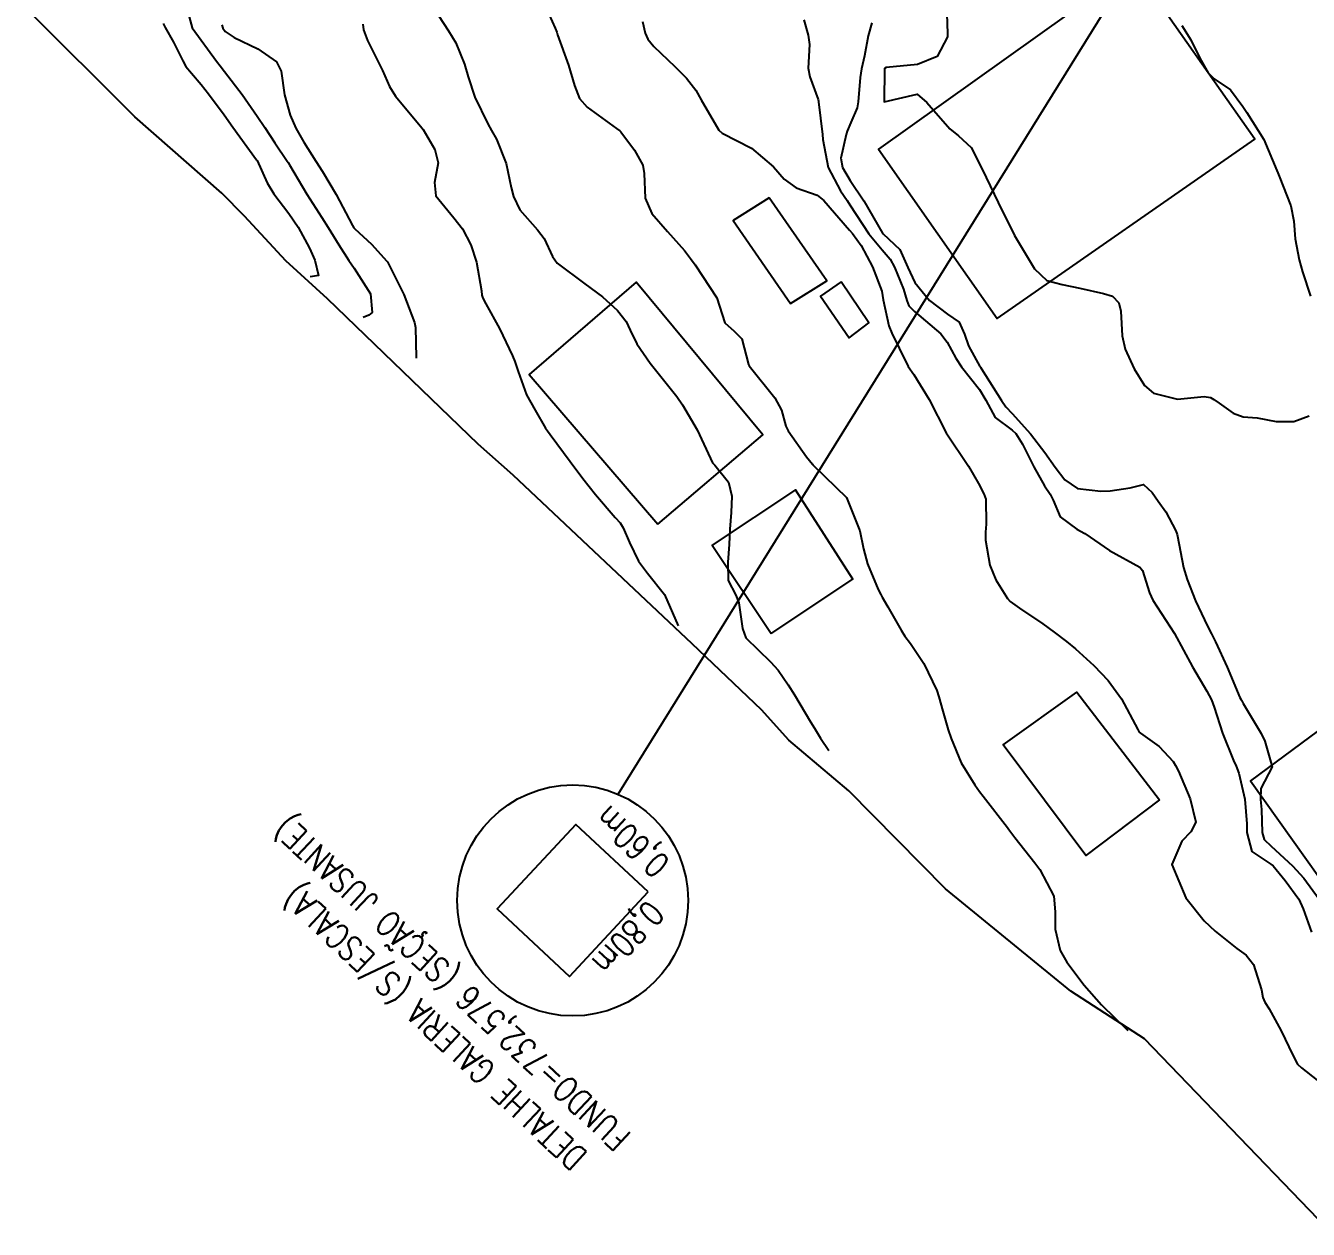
# Model space of a CAD drawing. Header units: metres. Extents: x 298520 to 308411, y 7433745 to 7450750.
# Drawn here: x 298956.6 to 299034.4, y 7449409.1 to 7449482.1 of the extents above; entities that cross this region are included whole.
import ezdxf

# ---------------------------------------------------------------- set-up
doc = ezdxf.new("R2010")
doc.units = ezdxf.units.M
doc.header["$LTSCALE"] = 10
doc.linetypes.add('CONTINUO', pattern=[0])
for name, color, linetype in [('Area', 45, 'Continuous'), ('Curvas de Nivel 1m', 11, 'Continuous'), ('Curvas de Nivel 5m', 15, 'Continuous'), ('Edificações', 30, 'Continuous'), ('TEXTO', 45, 'Continuous')]:
    doc.layers.add(name, color=color, linetype=linetype)
doc.styles.add('ROMANS', font='romans', dxfattribs={"height": 0.2})

msp = doc.modelspace()

# ---------------------------------------------------------------- linework, layer by layer
at = {"layer": 'Area'}
msp.add_polyline3d([(299054.958, 7449388.994, 742.004), (299024.432, 7449420.673, 748.304), (299019.966, 7449423.573, 751.175), (299012.374, 7449429.77, 744.214), (299006.523, 7449435.711, 744.434), (299002.874, 7449438.78, 744.943), (299001.222, 7449440.62, 744.713), (298997.013, 7449444.625, 744.794), (298986.157, 7449454.834, 745.884), (298984.042, 7449456.727, 746.064), (298974.903, 7449465.525, 754.463), (298972.382, 7449467.832, 758.033), (298969.869, 7449470.546, 754.183), (298968.493, 7449471.927, 748.364), (298963.221, 7449476.566, 758.724), (298956.601, 7449483.156, 750.463)], dxfattribs=at)
at = {"layer": 'Curvas de Nivel 1m', "flags": 128}
for points, elevation in [([(298966.272, 7449483.51), (298966.703, 7449481.95), (298968.181, 7449479.935), (298968.389, 7449479.653), (298968.667, 7449479.308), (298969.72, 7449477.919), (298970.633, 7449476.609), (298971.097, 7449475.903), (298971.703, 7449474.983), (298972.462, 7449473.882), (298972.516, 7449473.795), (298972.601, 7449473.649), (298973.658, 7449471.869), (298974.562, 7449470.451), (298974.94, 7449469.856), (298975.595, 7449468.797), (298976.194, 7449467.843), (298976.526, 7449467.389), (298977.509, 7449465.825), (298977.615, 7449464.7), (298977.415, 7449464.541), (298977.063, 7449464.4)], 748), ([(298988.156, 7449483.137), (298988.705, 7449481.938), (298988.803, 7449481.689), (298988.853, 7449481.536), (298989.507, 7449479.682), (298989.879, 7449478.46), (298990.179, 7449477.675), (298990.645, 7449477.135), (298992.429, 7449475.849), (298992.624, 7449475.714), (298992.687, 7449475.649), (298993.509, 7449474.534), (298994.018, 7449473.629), (298994.099, 7449473.129), (298994.172, 7449471.626), (298994.569, 7449470.697), (298995.52, 7449469.61), (298996.541, 7449468.453), (298996.919, 7449467.977), (298997.205, 7449467.59), (298998.503, 7449465.58), (298998.99, 7449464.075), (298999.552, 7449463.564), (299000.02, 7449463.098), (299000.424, 7449461.551), (299000.462, 7449461.465), (299002.036, 7449459.534), (299002.425, 7449458.788), (299002.695, 7449457.805), (299002.829, 7449457.524), (299003.944, 7449455.952), (299004.304, 7449455.501), (299004.34, 7449455.459), (299004.382, 7449455.415), (299006.363, 7449453.48), (299007.176, 7449451.472), (299007.412, 7449450.384), (299007.655, 7449449.467), (299008.297, 7449447.913), (299008.449, 7449447.612), (299008.535, 7449447.456), (299008.88, 7449446.855), (299009.687, 7449445.439), (299009.912, 7449445.088), (299010.255, 7449444.642), (299011.068, 7449443.422), (299011.844, 7449441.796), (299011.978, 7449441.412), (299012.21, 7449440.545), (299012.54, 7449439.407), (299012.711, 7449438.882), (299013.33, 7449437.398), (299014.16, 7449436.065), (299014.443, 7449435.673), (299014.654, 7449435.382), (299016.125, 7449433.487), (299016.222, 7449433.359), (299016.587, 7449432.887), (299017.793, 7449431.343), (299018.097, 7449430.938), (299018.949, 7449429.331), (299019.02, 7449428.374), (299019.021, 7449427.33), (299019.333, 7449426.034), (299019.731, 7449425.323), (299020.78, 7449423.922), (299021.838, 7449422.737), (299023.433, 7449421.18)], 744), ([(298964.942, 7449482.213), (298965.062, 7449481.975), (298965.567, 7449481.09), (298966.132, 7449479.958), (298966.319, 7449479.604), (298966.665, 7449479.2), (298967.235, 7449478.527), (298967.687, 7449477.944), (298968.634, 7449476.674), (298969.167, 7449475.925), (298970.603, 7449473.96), (298970.625, 7449473.931), (298970.635, 7449473.91), (298971.241, 7449472.552), (298971.653, 7449471.894), (298972.565, 7449470.702), (298973.127, 7449469.874), (298973.815, 7449468.592), (298974.144, 7449467.864), (298974.358, 7449466.942), (298973.987, 7449466.885), (298973.853, 7449466.87)], 749), ([(298968.498, 7449482.139), (298968.55, 7449481.932), (298968.7, 7449481.74), (298969.253, 7449481.366), (298970.685, 7449480.686), (298971.82, 7449479.893), (298972.099, 7449479.32), (298972.288, 7449477.885), (298972.635, 7449476.66), (298972.989, 7449475.876), (298973.465, 7449475.021), (298974.197, 7449473.864), (298974.597, 7449473.243), (298975.429, 7449471.852), (298976.414, 7449469.983), (298976.491, 7449469.841), (298976.552, 7449469.768), (298977.569, 7449468.85), (298978.508, 7449467.81), (298978.532, 7449467.777), (298979.54, 7449465.8), (298980.188, 7449464.091), (298980.24, 7449463.792), (298980.284, 7449461.973), (298980.273, 7449461.94)], 747), ([(298977.037, 7449482.166), (298977.087, 7449481.834), (298977.333, 7449481.191), (298978.011, 7449479.82), (298978.229, 7449479.377), (298978.659, 7449478.404), (298979.016, 7449477.806), (298980.625, 7449475.9), (298980.707, 7449475.789), (298981.411, 7449474.578), (298981.619, 7449473.775), (298981.394, 7449472.581), (298981.474, 7449471.781), (298982.563, 7449470.44), (298983.091, 7449469.762), (298983.594, 7449468.805), (298983.942, 7449467.749), (298984.242, 7449466.009), (298984.268, 7449465.744), (298984.32, 7449465.562), (298984.498, 7449465.229), (298985.322, 7449463.732), (298986.123, 7449462.067), (298986.267, 7449461.722), (298986.454, 7449461.13), (298986.972, 7449459.712), (298987.496, 7449458.777), (298988.128, 7449457.694), (298988.238, 7449457.519), (298988.409, 7449457.298), (298989.617, 7449455.678), (298990.377, 7449454.64), (298991.15, 7449453.662), (298992.349, 7449452.272), (298992.647, 7449451.947), (298992.838, 7449451.643), (298993.207, 7449450.76), (298993.756, 7449449.628), (298994.306, 7449448.907), (298995.335, 7449447.61), (298996.173, 7449445.71)], 746), ([(298994.005, 7449482.329), (298994.167, 7449481.628), (298994.321, 7449481.257), (298994.685, 7449480.826), (298995.966, 7449479.607), (298996.666, 7449478.895), (298997.245, 7449478.177), (298997.566, 7449477.586), (298998.626, 7449475.75), (298998.824, 7449475.568), (299000.614, 7449474.666), (299001.948, 7449473.537), (299002.595, 7449472.782), (299003.324, 7449472.252), (299004.586, 7449471.82), (299004.988, 7449471.496), (299006.555, 7449469.7), (299006.734, 7449469.478), (299007.265, 7449468.754), (299007.942, 7449467.466), (299008.511, 7449465.992), (299008.599, 7449465.459), (299008.93, 7449463.896), (299009.127, 7449463.45), (299009.565, 7449462.534), (299010.115, 7449461.435), (299010.456, 7449460.946), (299011.375, 7449459.421), (299012.413, 7449457.41), (299013.771, 7449455.396), (299014.372, 7449454.34), (299014.694, 7449453.713), (299014.811, 7449453.383), (299014.846, 7449451.881), (299014.802, 7449451.383), (299014.809, 7449450.91), (299015.067, 7449449.379), (299015.424, 7449448.493), (299016.13, 7449447.362), (299016.29, 7449447.179), (299016.865, 7449446.774), (299018.27, 7449445.83), (299018.966, 7449445.329), (299019.702, 7449444.763), (299020.253, 7449444.314), (299021.377, 7449443.299), (299022.234, 7449442.403), (299023.055, 7449441.282), (299024.044, 7449439.423), (299024.127, 7449439.271), (299024.192, 7449439.199), (299025.323, 7449438.392), (299026.175, 7449437.478), (299026.321, 7449437.239), (299026.496, 7449436.908), (299027.218, 7449435.229), (299027.549, 7449433.805), (299027.243, 7449433.229), (299026.701, 7449432.65), (299026.103, 7449431.24), (299026.957, 7449429.231), (299028.059, 7449427.84), (299028.727, 7449427.213), (299030.043, 7449426.162), (299030.607, 7449425.759), (299031.054, 7449425.185), (299031.541, 7449423.646), (299031.624, 7449423.176), (299031.728, 7449422.902), (299031.996, 7449422.493), (299032.736, 7449421.162), (299033.435, 7449419.681), (299033.718, 7449419.152), (299033.951, 7449418.925), (299034.919, 7449418.164)], 743), ([(299003.79, 7449482.431), (299004.055, 7449481.51), (299004.12, 7449480.941), (299004.052, 7449479.509), (299004.148, 7449478.988), (299004.654, 7449477.613), (299004.675, 7449477.5), (299004.679, 7449477.473), (299004.914, 7449475.497), (299004.93, 7449475.187), (299005.256, 7449473.493), (299005.999, 7449472.068), (299006.407, 7449471.482), (299006.57, 7449471.23), (299007.72, 7449469.468), (299008.543, 7449468.49), (299009.027, 7449467.942), (299009.281, 7449467.449), (299009.833, 7449466.121), (299010.034, 7449465.437), (299010.158, 7449465.094), (299010.496, 7449464.767), (299012.082, 7449463.414), (299012.478, 7449462.902), (299013.004, 7449461.938), (299013.353, 7449461.397), (299014.443, 7449460.041), (299014.818, 7449459.384), (299015.387, 7449458.34), (299016.415, 7449457.566), (299016.643, 7449457.358), (299017.045, 7449456.711), (299017.73, 7449455.347), (299018.371, 7449454.186), (299018.714, 7449453.682), (299018.9, 7449453.332), (299019.333, 7449452.306), (299020.345, 7449451.563), (299020.829, 7449451.305), (299022.328, 7449450.274), (299024.156, 7449449.272), (299024.311, 7449449.06), (299024.738, 7449447.704), (299024.945, 7449447.26), (299026.263, 7449445.24), (299027.351, 7449443.229), (299028.228, 7449441.759), (299028.499, 7449441.217), (299028.658, 7449440.773), (299029.17, 7449439.21), (299029.834, 7449437.546), (299030.002, 7449437.202), (299030.167, 7449436.773), (299030.522, 7449435.194), (299030.64, 7449433.704), (299030.64, 7449433.192), (299030.949, 7449432.025), (299032.104, 7449431.263), (299032.236, 7449431.169), (299032.979, 7449430.271), (299033.792, 7449429.153), (299034.067, 7449428.56), (299034.56, 7449427.145)], 742), ([(299007.901, 7449482.266), (299007.685, 7449481.465), (299007.461, 7449480.248), (299007.284, 7449479.474), (299007.2, 7449478.942), (299007.086, 7449477.476), (299007.013, 7449477.11), (299006.634, 7449476.22), (299006.412, 7449475.696), (299006.357, 7449475.483), (299006.034, 7449474.06), (299006.123, 7449473.485), (299006.591, 7449472.692), (299007.429, 7449471.471), (299008.553, 7449469.499), (299008.569, 7449469.476), (299008.591, 7449469.459), (299009.615, 7449468.515), (299010.094, 7449467.437), (299010.519, 7449466.522), (299011.411, 7449465.421), (299012.495, 7449464.599), (299013.205, 7449464.114), (299013.523, 7449463.394), (299013.773, 7449462.687), (299014.463, 7449461.435), (299014.496, 7449461.38), (299014.561, 7449461.279), (299015.77, 7449459.37), (299016.041, 7449458.978), (299016.425, 7449458.584), (299017.533, 7449457.349), (299018.396, 7449456.213), (299019.031, 7449455.33), (299019.616, 7449454.562), (299020.37, 7449454.029), (299021.803, 7449453.862), (299022.369, 7449453.9), (299023.573, 7449454.076), (299024.373, 7449454.282), (299024.9, 7449453.794), (299025.275, 7449453.256), (299025.732, 7449452.625), (299026.345, 7449451.468), (299026.422, 7449451.239), (299026.445, 7449451.135), (299026.814, 7449449.235), (299027.018, 7449448.521), (299027.531, 7449447.228), (299028.27, 7449445.681), (299028.504, 7449445.218), (299028.739, 7449444.734), (299029.445, 7449443.208), (299030.225, 7449441.37), (299030.284, 7449441.26), (299030.313, 7449441.199), (299030.418, 7449440.999), (299031.525, 7449439.18), (299031.733, 7449438.722), (299032.173, 7449437.17), (299031.491, 7449435.842), (299031.482, 7449435.18), (299031.538, 7449434.58), (299031.576, 7449433.178), (299031.698, 7449432.755), (299032.115, 7449432.349), (299033.405, 7449431.157), (299034.092, 7449430.414), (299035.031, 7449429.14)], 741), ([(299026.706, 7449482.102), (299027.248, 7449481.234), (299027.804, 7449480.106), (299028.294, 7449479.224), (299028.669, 7449478.871), (299029.653, 7449478.195), (299030.402, 7449477.194), (299030.647, 7449476.826), (299031.679, 7449475.179), (299032.467, 7449473.309), (299032.518, 7449473.171), (299032.6, 7449472.956), (299033.322, 7449471.163), (299033.487, 7449470.238), (299033.578, 7449469.16), (299033.809, 7449467.889), (299034.031, 7449467.155), (299034.511, 7449465.695)], 739)]:
    msp.add_lwpolyline(points, dxfattribs=dict(at, elevation=elevation))
at = {"layer": 'Curvas de Nivel 5m', "flags": 128}
for points, elevation in [([(299012.442, 7449483.413), (299012.503, 7449481.605), (299012.492, 7449481.412), (299011.878, 7449480.221), (299010.676, 7449479.728), (299008.768, 7449479.553), (299008.673, 7449479.484), (299008.666, 7449479.46), (299008.653, 7449477.46), (299010.658, 7449477.933), (299011.236, 7449477.424), (299012.629, 7449475.835), (299013.173, 7449475.402), (299013.931, 7449474.705), (299014.603, 7449473.38), (299015.575, 7449471.37), (299016.553, 7449469.36), (299017.771, 7449467.348), (299018.522, 7449466.64), (299019.44, 7449466.405), (299020.516, 7449466.174), (299021.961, 7449465.845), (299022.509, 7449465.695), (299022.889, 7449465.286), (299022.998, 7449464.785), (299023.081, 7449463.284), (299023.272, 7449462.481), (299023.807, 7449461.276), (299024.443, 7449460.268), (299024.986, 7449459.809), (299026.435, 7449459.455), (299028.056, 7449459.605), (299028.436, 7449459.557), (299028.65, 7449459.432), (299028.959, 7449459.212), (299029.823, 7449458.595), (299030.425, 7449458.367), (299031.282, 7449458.324), (299032.422, 7449458.097), (299033.497, 7449458.084), (299034.426, 7449458.445)], 740), ([(298981.636, 7449482.7), (298982.232, 7449481.767), (298982.692, 7449481.034), (298983.218, 7449479.755), (298983.437, 7449478.98), (298983.83, 7449477.748), (298984.629, 7449476.128), (298984.855, 7449475.738), (298985.153, 7449475.2), (298985.732, 7449473.729), (298986.047, 7449472.267), (298986.182, 7449471.724), (298986.571, 7449470.92), (298987.635, 7449469.704), (298988.033, 7449469.183), (298988.537, 7449468.102), (298988.831, 7449467.687), (298990.514, 7449466.442), (298991.582, 7449465.659), (298992.495, 7449464.831), (298993.006, 7449464.16), (298993.26, 7449463.638), (298993.654, 7449462.811), (298994.463, 7449461.62), (298996.077, 7449459.604), (298996.428, 7449459.102), (298997.323, 7449457.591), (298998.118, 7449455.852), (298998.251, 7449455.581), (298998.382, 7449455.45), (298999.216, 7449454.412), (298999.422, 7449453.564), (298999.375, 7449452.586), (298999.301, 7449451.566), (298999.265, 7449450.63), (298999.172, 7449449.567), (298999.187, 7449448.452), (298999.656, 7449447.56), (298999.839, 7449447.107), (299000.061, 7449445.553), (299000.264, 7449444.987), (299001.758, 7449443.535), (299002.238, 7449443.022), (299002.845, 7449442.14), (299003.218, 7449441.52), (299004.199, 7449439.892), (299004.428, 7449439.506), (299004.796, 7449438.892), (299005.303, 7449438.15)], 745)]:
    msp.add_lwpolyline(points, dxfattribs=dict(at, elevation=elevation))
at = {"layer": 'Edificações'}
for points in [[(299023.792, 7449485.652), (299008.303, 7449474.59), (299015.514, 7449464.337), (299031.122, 7449475.209)], [(299001.682, 7449471.655), (298999.503, 7449470.272), (299002.979, 7449465.249), (299005.178, 7449466.618)], [(298994.935, 7449451.881), (299001.29, 7449457.276), (298993.616, 7449466.545), (298987.122, 7449460.936)], [(299006.056, 7449466.561), (299004.801, 7449465.692), (299006.526, 7449463.168), (299007.724, 7449464.08)], [(299001.799, 7449445.24), (299006.765, 7449448.54), (299003.283, 7449453.948), (298998.227, 7449450.604)], [(299037.281, 7449424.809), (299047.576, 7449411.24), (299053.589, 7449415.304), (299054.01, 7449414.69), (299064.75, 7449423.095), (299062.695, 7449425.043), (299052.575, 7449417.224), (299044.264, 7449428.316), (299052.966, 7449435.097), (299044.626, 7449446.504), (299030.871, 7449436.319), (299038.403, 7449425.732)], [(299025.355, 7449435.155), (299020.884, 7449431.795), (299015.881, 7449438.498), (299020.33, 7449441.682)]]:
    msp.add_lwpolyline(points, close=True, dxfattribs=at)
at = {"layer": 'TEXTO', "linetype": 'CONTINUO'}
msp.add_polyline3d([(298992.519, 7449435.502, 0), (299104.667, 7449616.002, 0)], dxfattribs=at)
msp.add_polyline3d([(298994.351, 7449429.578, 0), (298989.963, 7449433.67, 0), (298985.189, 7449428.55, 0), (298989.577, 7449424.458, 0), (298994.351, 7449429.578, 0)], close=True, dxfattribs=at)
msp.add_circle((298989.77, 7449429.064), 7, dxfattribs=at)

# ---------------------------------------------------------------- texts
at = {"layer": 'TEXTO', "style": 'ROMANS', "width": 0.8}
for s, rotation, p in [('0,60m', 137, (298995.743, 7449431.42)), ('FUNDO=732,576 (SEÇÃO JUSANTE)', 137, (298993.386, 7449414.877)), ('DETALHE GALERIA (S/ESCALA)', 137, (298990.742, 7449413.7)), ('0,80m', 227, (298994.342, 7449429.167))]:
    msp.add_text(s, height=1.5, rotation=rotation, dxfattribs=at).set_placement(p)

doc.saveas('drawing.dxf')
